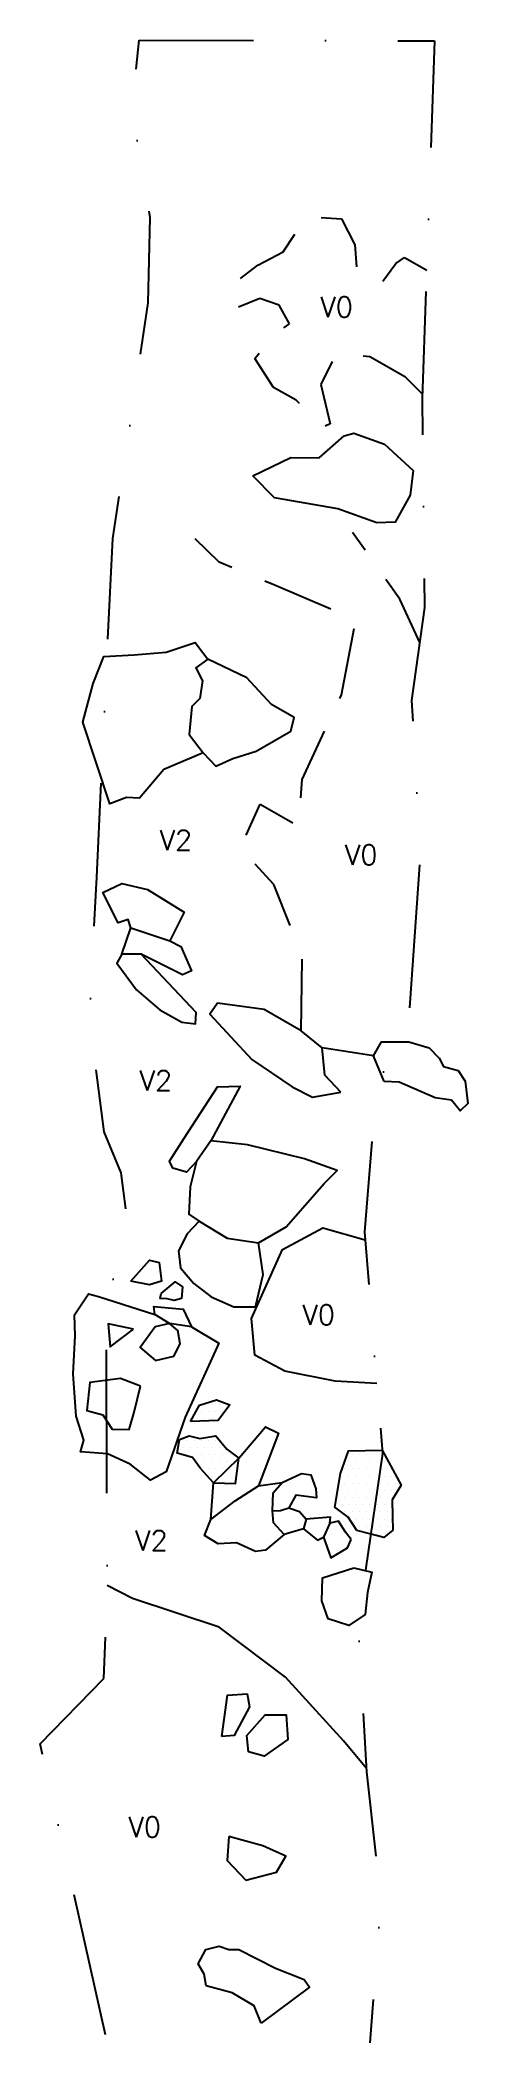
# Model space of a CAD drawing. Header units: metres. Extents: x 327 to 401, y -1680 to -1331.
import ezdxf

# ---------------------------------------------------------------- set-up
doc = ezdxf.new("R2010")
doc.units = ezdxf.units.M
doc.header["$LTSCALE"] = 25
doc.header["$MEASUREMENT"] = 0
doc.linetypes.add('GESTRICHELT', pattern=[0.75, 0.5, -0.25])
doc.linetypes.add('STRICHPUNKTX2', pattern=[2, 1, -0.5, 0, -0.5])
doc.layers.get('0').update_dxf_attribs({"linetype": 'CONTINUOUS'})
for name, color, linetype in [('BEFUND', 1, 'CONTINUOUS'), ('BEFUND_UNSICHER', 1, 'GESTRICHELT'), ('BEFUNDSCHRAFF', 1, 'CONTINUOUS'), ('GRABUNGSGRENZE', 3, 'STRICHPUNKTX2'), ('STEINE', 4, 'CONTINUOUS'), ('STEINESCHRAFF', 4, 'CONTINUOUS')]:
    doc.layers.add(name, color=color, linetype=linetype)
doc.styles.get("Standard").update_dxf_attribs({"font": 'txt.shx'})

# ---------------------------------------------------------------- blocks, each defined once
blk = doc.blocks.new('*X2')
at = {"color": 0}
for p, q in [((354.375, -1571.25), (354.375, -1571.25)), ((355, -1570), (355, -1570)), ((355.625, -1568.75), (355.625, -1568.75)), ((355.625, -1571.25), (355.625, -1571.25)), ((356.25, -1570), (356.25, -1570)), ((356.875, -1568.75), (356.875, -1568.75)), ((356.875, -1571.25), (356.875, -1571.25)), ((357.5, -1570), (357.5, -1570)), ((358.125, -1568.75), (358.125, -1568.75)), ((358.125, -1571.25), (358.125, -1571.25)), ((358.75, -1570), (358.75, -1570)), ((359.375, -1568.75), (359.375, -1568.75)), ((351.25, -1575), (351.25, -1575)), ((351.875, -1576.25), (351.875, -1576.25)), ((352.5, -1575), (352.5, -1575)), ((352.5, -1577.5), (352.5, -1577.5)), ((353.125, -1576.25), (353.125, -1576.25)), ((353.75, -1575), (353.75, -1575)), ((353.75, -1577.5), (353.75, -1577.5)), ((354.375, -1576.25), (354.375, -1576.25)), ((355, -1575), (355, -1575)), ((355, -1577.5), (355, -1577.5)), ((355.625, -1576.25), (355.625, -1576.25)), ((356.25, -1575), (356.25, -1575)), ((356.25, -1577.5), (356.25, -1577.5)), ((356.875, -1576.25), (356.875, -1576.25)), ((357.5, -1575), (357.5, -1575)), ((357.5, -1577.5), (357.5, -1577.5)), ((358.125, -1576.25), (358.125, -1576.25)), ((358.75, -1577.5), (358.75, -1577.5)), ((360, -1577.5), (360, -1577.5)), ((381.25, -1577.5), (381.25, -1577.5)), ((382.5, -1577.5), (382.5, -1577.5)), ((383.75, -1577.5), (383.75, -1577.5)), ((385, -1577.5), (385, -1577.5)), ((386.25, -1577.5), (386.25, -1577.5)), ((354.375, -1578.75), (354.375, -1578.75)), ((355, -1580), (355, -1580)), ((355.625, -1578.75), (355.625, -1578.75)), ((356.25, -1580), (356.25, -1580)), ((356.875, -1578.75), (356.875, -1578.75)), ((356.875, -1581.25), (356.875, -1581.25)), ((357.5, -1580), (357.5, -1580)), ((358.125, -1578.75), (358.125, -1578.75)), ((358.125, -1581.25), (358.125, -1581.25)), ((358.75, -1580), (358.75, -1580)), ((359.375, -1578.75), (359.375, -1578.75)), ((360.625, -1578.75), (360.625, -1578.75)), ((379.375, -1581.25), (379.375, -1581.25)), ((380, -1580), (380, -1580)), ((380.625, -1578.75), (380.625, -1578.75)), ((380.625, -1581.25), (380.625, -1581.25)), ((381.25, -1580), (381.25, -1580)), ((381.875, -1578.75), (381.875, -1578.75)), ((381.875, -1581.25), (381.875, -1581.25)), ((382.5, -1580), (382.5, -1580)), ((383.125, -1578.75), (383.125, -1578.75)), ((383.125, -1581.25), (383.125, -1581.25)), ((383.75, -1580), (383.75, -1580)), ((384.375, -1578.75), (384.375, -1578.75)), ((384.375, -1581.25), (384.375, -1581.25)), ((385, -1580), (385, -1580)), ((385.625, -1578.75), (385.625, -1578.75)), ((385.625, -1581.25), (385.625, -1581.25)), ((386.25, -1580), (386.25, -1580)), ((386.875, -1578.75), (386.875, -1578.75)), ((386.875, -1581.25), (386.875, -1581.25)), ((387.5, -1580), (387.5, -1580)), ((388.125, -1581.25), (388.125, -1581.25)), ((378.75, -1585), (378.75, -1585)), ((379.375, -1583.75), (379.375, -1583.75)), ((380, -1582.5), (380, -1582.5)), ((380, -1585), (380, -1585)), ((380.625, -1583.75), (380.625, -1583.75)), ((381.25, -1582.5), (381.25, -1582.5)), ((381.25, -1585), (381.25, -1585)), ((381.875, -1583.75), (381.875, -1583.75)), ((382.5, -1582.5), (382.5, -1582.5)), ((382.5, -1585), (382.5, -1585)), ((383.125, -1583.75), (383.125, -1583.75)), ((383.75, -1582.5), (383.75, -1582.5)), ((383.75, -1585), (383.75, -1585)), ((384.375, -1583.75), (384.375, -1583.75)), ((385, -1582.5), (385, -1582.5)), ((385, -1585), (385, -1585)), ((385.625, -1583.75), (385.625, -1583.75)), ((386.25, -1582.5), (386.25, -1582.5)), ((386.25, -1585), (386.25, -1585)), ((386.875, -1583.75), (386.875, -1583.75)), ((387.5, -1582.5), (387.5, -1582.5)), ((387.5, -1585), (387.5, -1585)), ((388.125, -1583.75), (388.125, -1583.75)), ((388.75, -1582.5), (388.75, -1582.5)), ((379.375, -1586.25), (379.375, -1586.25)), ((380, -1587.5), (380, -1587.5)), ((380.625, -1586.25), (380.625, -1586.25)), ((381.25, -1587.5), (381.25, -1587.5)), ((381.875, -1586.25), (381.875, -1586.25)), ((381.875, -1588.75), (381.875, -1588.75)), ((382.5, -1587.5), (382.5, -1587.5)), ((383.125, -1586.25), (383.125, -1586.25)), ((383.125, -1588.75), (383.125, -1588.75)), ((383.75, -1587.5), (383.75, -1587.5)), ((384.375, -1586.25), (384.375, -1586.25)), ((384.375, -1588.75), (384.375, -1588.75)), ((385, -1587.5), (385, -1587.5)), ((385.625, -1586.25), (385.625, -1586.25)), ((385.625, -1588.75), (385.625, -1588.75)), ((386.25, -1587.5), (386.25, -1587.5)), ((386.875, -1586.25), (386.875, -1586.25)), ((386.875, -1588.75), (386.875, -1588.75)), ((387.5, -1587.5), (387.5, -1587.5)), ((388.125, -1586.25), (388.125, -1586.25)), ((388.125, -1588.75), (388.125, -1588.75)), ((382.5, -1590), (382.5, -1590)), ((383.75, -1590), (383.75, -1590)), ((384.375, -1591.25), (384.375, -1591.25)), ((385, -1590), (385, -1590)), ((385.625, -1591.25), (385.625, -1591.25)), ((386.25, -1590), (386.25, -1590)), ((386.875, -1591.25), (386.875, -1591.25)), ((387.5, -1590), (387.5, -1590))]:
    blk.add_line(p, q, dxfattribs=at)

msp = doc.modelspace()

# ---------------------------------------------------------------- linework, layer by layer
at = {"layer": 'BEFUND'}
for points in [[(385.57, -1565.1), (378.34, -1564.72), (369.57, -1562.93), (364.34, -1560.18), (363.74, -1553.79), (369.14, -1541.77), (376.19, -1537.97), (383.56, -1540.03)], [(383.75, -1632.24), (379.78, -1627.39), (369.65, -1616.32), (358.09, -1607.57), (343.03, -1602.58), (338.59, -1600.3)], [(358.57, -1626.65), (359.55, -1619.45), (363, -1619.2), (363.4, -1621.48), (360.7, -1626.5), (358.57, -1626.65)], [(362.94, -1626.46), (366.14, -1622.86), (369.79, -1622.86), (370.09, -1627.18), (365.93, -1630.06), (363.19, -1629.3), (362.94, -1626.46)], [(359.77, -1644.06), (359.51, -1648.27), (362.75, -1651.68), (368.08, -1650.31), (369.71, -1647.52), (365.7, -1645.69), (359.77, -1644.06)]]:
    msp.add_lwpolyline(points, dxfattribs=at)
at = {"layer": 'BEFUND_UNSICHER', "flags": 128}
for points in [[(393.51, -1392.62), (390.59, -1389.66), (384.36, -1386.1), (378.47, -1385.58), (375.83, -1390.91), (377.44, -1397.81), (376.12, -1398.37), (371.51, -1393.64), (367.6, -1391.46), (364.31, -1386.43), (367.51, -1382.42), (370.36, -1380.35), (368.54, -1377.1), (365.19, -1375.93), (361.33, -1377.49), (360.06, -1373.84), (364.84, -1370.14), (369.26, -1367.81), (373.33, -1361.63), (379.41, -1362.04), (381.74, -1366.61), (382.09, -1371.08), (386.15, -1373.57), (388.89, -1369.82), (390.42, -1368.8), (394.26, -1370.99)], [(393.05, -1435.89), (389.58, -1428.38), (381.32, -1416.75)], [(372.38, -1503.61), (372.6, -1490.62), (367.64, -1478.13), (361.82, -1471.73), (365.23, -1464.12), (372.02, -1467.99), (372.54, -1459.82), (379.41, -1445.06), (381.91, -1431.97), (367.61, -1425.86), (358.13, -1421.94), (353.92, -1417.83)]]:
    msp.add_lwpolyline(points, dxfattribs=at)
at = {"layer": 'BEFUND_UNSICHER'}
msp.add_lwpolyline([(385.01, -1507.99), (376.03, -1506.56)], dxfattribs=at)
at = {"layer": 'GRABUNGSGRENZE', "flags": 128}
msp.add_lwpolyline([(338.31, -1678.64), (326.91, -1627.93), (338.03, -1616.53), (338.61, -1599.53), (338.42, -1551.52), (342.2, -1537.27), (341.04, -1528.39), (338.05, -1521.23), (335.54, -1501.38), (336.79, -1476.82), (339.56, -1417.76), (345.75, -1376.71), (346.07, -1361.84), (342.9, -1343.06), (344.19, -1330.89), (395.64, -1331.05), (393.48, -1393.32), (393.89, -1429.8), (391.64, -1446.04), (393.13, -1472.53), (390.9, -1505.01), (385.51, -1512.46), (383.45, -1538.64), (386.55, -1577.31), (382.3, -1606.84), (383.79, -1632.83), (386.29, -1655.26), (384.33, -1680.07)], dxfattribs=at)
at = {"layer": 'STEINE'}
for points in [[(363.98, -1406.88), (370.58, -1403.69), (375.55, -1403.75), (379.87, -1399.9), (381.55, -1399.44), (386.93, -1401.33), (391.89, -1405.95), (391.38, -1410.21), (388.79, -1414.93), (385.59, -1415.03), (378.79, -1412.63), (367.73, -1410.69), (363.98, -1406.88)], [(355.29, -1455.18), (348.49, -1458.06), (344.22, -1463.03), (341.94, -1462.93), (339.04, -1464.04), (334.34, -1449.82), (336.18, -1443.08), (338.01, -1438.36), (343.29, -1438.06), (348.87, -1437.61), (353.95, -1435.89), (356.12, -1438.84)], [(356.12, -1438.84), (354.04, -1440.31), (355.21, -1442.59), (354.75, -1445.69), (353.32, -1447.06), (352.86, -1451.98), (355.29, -1455.18), (357.52, -1457.47), (360.47, -1456.15), (364.53, -1454.84), (370.62, -1451.39), (371.18, -1449.01), (367.23, -1446.72), (362.92, -1442.1), (356.12, -1438.84)], [(342.72, -1485.66), (342.26, -1484.19), (340.49, -1484.8), (337.85, -1479.51), (341.16, -1477.95), (345.62, -1478.97), (352.01, -1482.93), (349.52, -1487.95)], [(341.14, -1490.28), (342.72, -1485.66)], [(342.72, -1485.66), (349.52, -1487.95), (351.44, -1488.92), (353.31, -1493.18), (351.69, -1493.84), (344.54, -1490.28)], [(344.54, -1490.28), (341.14, -1490.28), (340.27, -1491.85), (343.72, -1496.47), (347.77, -1499.98), (351.63, -1502.11), (353.96, -1502.42), (354.12, -1500.44), (344.54, -1490.28)], [(379.32, -1514.33), (376.53, -1511.33), (376.03, -1506.56), (372.38, -1503.61), (365.94, -1499.9), (357.82, -1498.82), (356.5, -1500.7), (363.8, -1508.63), (370.85, -1513.4), (374.35, -1515.18), (379.32, -1514.33)], [(386.83, -1512.46), (385.01, -1507.99), (386.39, -1505.56), (391.16, -1505.51), (394.71, -1506.58), (396.43, -1508.36), (397.19, -1509.84), (399.73, -1510.55), (400.99, -1512.38), (401.44, -1516.29), (400.12, -1517.55), (398.6, -1515.72), (395.71, -1515.31), (389.47, -1512.57), (386.83, -1512.46)], [(356.63, -1522.82), (354.13, -1526.42), (352.41, -1528.25), (350.02, -1527.54), (349.47, -1526.37), (352.01, -1522.36), (357.81, -1513.39), (361.76, -1513.29), (356.63, -1522.82)], [(354.13, -1526.42), (353.06, -1530.79), (352.8, -1535.61), (354.63, -1536.83), (359.5, -1539.78), (364.93, -1540.6), (369.8, -1537.81), (376.41, -1530.21), (378.64, -1527.98), (372.96, -1525.94), (363.02, -1523.49), (356.63, -1522.82)], [(354.63, -1536.83), (352.55, -1539.01), (351.02, -1541.95), (351.37, -1544.94), (353.7, -1547.69), (356.74, -1550.02), (360.65, -1551.76), (364.45, -1551.76), (365.78, -1546.08), (364.93, -1540.6)], [(342.74, -1547.27), (345.94, -1543.62), (347.67, -1544.03), (348.07, -1547.27), (345.99, -1547.93), (342.74, -1547.27)], [(353.29, -1555.2), (358.05, -1558.1), (352.2, -1570.98), (348.89, -1580.51), (346.15, -1581.93), (342.6, -1579.19), (338.64, -1577.35), (333.97, -1577.04), (334.54, -1574.96), (333.17, -1570.8), (332.67, -1563.44), (333.04, -1556.79), (332.89, -1553.14), (335.33, -1549.49), (337.1, -1549.95), (346.89, -1553.06)], [(348.02, -1549.4), (350.45, -1547.38), (351.72, -1548.24), (351.52, -1550.27), (350.25, -1550.63), (349.03, -1550.32), (347.81, -1550.27), (348.02, -1549.4)], [(346.89, -1553.06), (346.74, -1551.69), (351.82, -1552.15), (353.29, -1555.2), (349.48, -1554.63), (346.89, -1553.06)], [(343.19, -1555.64), (338.77, -1554.72), (339.12, -1558.73), (343.19, -1555.64)], [(349.48, -1554.63), (346.94, -1555.24), (344.35, -1558.84), (347.04, -1561.08), (350.18, -1560.32), (351.3, -1558.19), (350.9, -1555.85), (349.48, -1554.63)], [(344.39, -1565.59), (340.94, -1564.26), (335.56, -1564.92), (335.05, -1569.84), (337.84, -1570.55), (339.46, -1573.04), (342.45, -1573.1), (343.32, -1570.1), (344.39, -1565.59)], [(353.11, -1571.74), (354.69, -1568.9), (357.63, -1567.94), (359.97, -1568.81), (357.93, -1571.54), (353.11, -1571.74)], [(361.53, -1578.14), (357.11, -1582.4), (354.88, -1579.91), (353.46, -1578.03), (350.77, -1577.27), (351.18, -1574.88), (352.86, -1574.23), (354.73, -1574.68), (357.52, -1574.23), (359.45, -1576.57), (361.53, -1578.14)], [(356.64, -1588.79), (357.11, -1582.4), (360.96, -1582.56), (361.53, -1578.14), (366.2, -1572.67), (368.44, -1573.74), (364.97, -1582.92)], [(382.11, -1590.76), (380.6, -1588.42), (378.26, -1586.64), (379.24, -1580.81), (380.66, -1576.85), (386.5, -1576.7), (389.84, -1582.8), (388.26, -1585.38), (388.31, -1588.23), (388.36, -1590.66), (386.78, -1591.93), (384.35, -1591.32), (382.11, -1590.76)], [(367.4, -1587.29), (367.51, -1584.19), (369.08, -1582.37), (372.44, -1580.8), (374.06, -1581), (374.97, -1583.49), (375.07, -1585.06), (371.47, -1584.6), (370.25, -1586.78)], [(369.43, -1591.45), (366.18, -1594.14), (364.45, -1594.39), (361.15, -1592.91), (357.91, -1593.06), (355.57, -1591.58), (356.64, -1588.79), (360.91, -1585.55), (364.97, -1582.92), (369.08, -1582.37)], [(372.78, -1590.44), (369.43, -1591.45), (367.6, -1589.37), (367.4, -1587.29), (368.82, -1587.24), (370.25, -1586.78), (372.12, -1587.44), (373.29, -1588.77)], [(377.4, -1589.43), (377.5, -1588.42), (373.29, -1588.77), (372.78, -1590.44), (375.26, -1592.42), (376.28, -1591.92)], [(381.1, -1592.28), (380.14, -1591.01), (378.87, -1589.08), (377.4, -1589.43), (376.28, -1591.92), (377.54, -1595.47), (380.49, -1593.75), (381.1, -1592.28)], [(381.55, -1597.25), (384.69, -1597.97), (383.93, -1601.52), (383.52, -1605.37), (380.72, -1607.3), (377.07, -1606.13), (376.01, -1602.98), (376.12, -1598.97), (381.55, -1597.25)], [(365.41, -1676.6), (364.2, -1673.6), (360.39, -1671.31), (355.83, -1670.09), (355.48, -1668.11), (354.46, -1666.28), (355.79, -1663.8), (358.12, -1663.19), (359.79, -1663.8), (361.52, -1663.8), (367.91, -1667.06), (372.93, -1668.99), (373.84, -1670.37), (365.41, -1676.6)]]:
    msp.add_lwpolyline(points, dxfattribs=at)

# ---------------------------------------------------------------- block references
at = {"layer": 'STEINESCHRAFF'}
msp.add_blockref('*X2', (0, 0), dxfattribs=at)

# ---------------------------------------------------------------- texts
at = {"layer": 'BEFUNDSCHRAFF'}
for s, p in [('V0', (375.71, -1379.18)), ('V2', (347.71, -1472.13)), ('V0', (379.99, -1474.68)), ('V2', (344.21, -1514.05)), ('V0', (372.6, -1554.87)), ('V2', (343.43, -1594.23)), ('V0', (342.27, -1644.17))]:
    msp.add_text(s, height=3.5, dxfattribs=at).set_placement(p)

doc.saveas('drawing.dxf')
